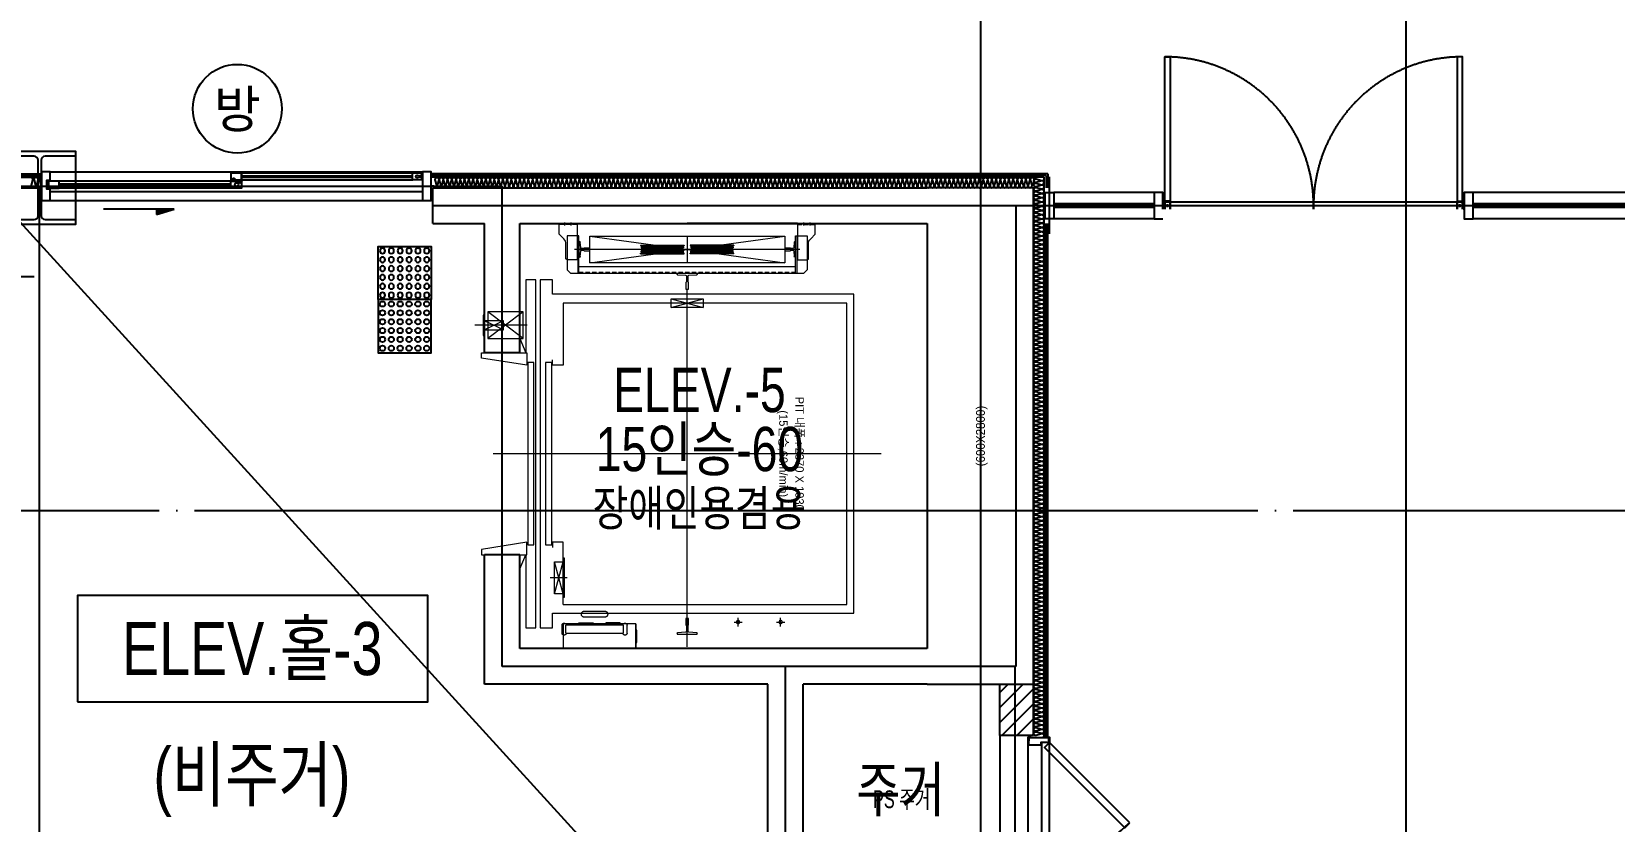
# Model space of a CAD drawing. Header units: millimetres. Extents: x 0 to 1390178, y 0 to 110113.
# Drawn here: x 464317 to 473250, y 34926 to 39383 of the extents above; entities that cross this region are included whole.
import ezdxf
from ezdxf.enums import TextEntityAlignment as Align
from ezdxf.xclip import XClip

# ---------------------------------------------------------------- set-up
doc = ezdxf.new("R2010")
doc.units = ezdxf.units.MM
doc.header["$LTSCALE"] = 100
doc.header["$XCLIPFRAME"] = 0
for name, pattern in [('X - 평면도$0$CEN', [62, 60, -1, 0, -1]), ('X - 평면도$0$CENTER', [65, 60, -2, 1, -2]), ('X - 평면도$0$CENTER2', [1.125, 0.75, -0.125, 0.125, -0.125]), ('X - 평면도$0$H1', [1, 0.5, -0.5]), ('X - 평면도$0$HID', [1.5, 1, -0.5]), ('X - 평면도$0$HIDDEN', [0.375, 0.25, -0.125]), ('X - 평면도$0$PHANTOM2', [50, 40, -2, 2, -2, 2, -2])]:
    doc.linetypes.add(name, pattern=pattern)
doc.layers.get('DEFPOINTS').update_dxf_attribs({"color": 145})
for name, color, linetype in [('AA-XXXX-TEXT', 3, 'Continuous'), ('ROM', 7, 'Continuous'), ('TEXT1', 7, 'Continuous'), ('X - 평면도$0$A-FIN', 8, 'Continuous'), ('X - 평면도$0$A-grid', 7, 'Continuous'), ('X - 평면도$0$A-INS', 9, 'Continuous'), ('X - 평면도$0$A-WALB', 3, 'Continuous'), ('X - 평면도$0$AA-DWXM-GLAS', 5, 'Continuous'), ('X - 평면도$0$AA-DWXM-WIND', 4, 'Continuous'), ('X - 평면도$0$AA-WAXM-CONC', 2, 'Continuous'), ('X - 평면도$0$AA-XXXX-CNTL', 1, 'X - 평면도$0$CEN'), ('X - 평면도$0$AA-XXXX-PATT', 8, 'Continuous'), ('X - 평면도$0$CEN', 1, 'X - 평면도$0$CEN'), ('X - 평면도$0$X-55$0$AA-DWXM-WIND', 4, 'Continuous'), ('X - 평면도$0$점형블럭', 8, 'Continuous')]:
    doc.layers.add(name, color=color, linetype=linetype)
for name, color, linetype, lineweight in [('X - 평면도$0$A-door', 4, 'Continuous', 25), ('X - 평면도$0$LAD-CEN', 1, 'X - 평면도$0$CENTER2', 9), ('X - 평면도$0$LAD-FINISH', 30, 'X - 평면도$0$PHANTOM2', 15), ('X - 평면도$0$LAD-OUTLINE', 7, 'Continuous', 20), ('X - 평면도$0$LAD-REFERENCE', 7, 'Continuous', 5), ('X - 평면도$0$LAD-THINLINE', 7, 'Continuous', 9)]:
    doc.layers.add(name, color=color, linetype=linetype, lineweight=lineweight)
doc.layers.add('X - 평면도$0$AA-XXXX-H', color=195, linetype='Continuous', plot=False)
doc.layers.add('X - 평면도$0$DEFPOINT', color=163, linetype='Continuous', plot=False)
doc.styles.add('HAUD01', font='Dotum.ttf')
doc.styles.add('X - 평면도$0$HAUD01', font='Dotum.ttf')
doc.styles.add('X - 평면도$0$STANDARD', font='Dotum.ttf')

# ---------------------------------------------------------------- blocks, each defined once
blk = doc.blocks.new('dr_갑')
at = {"layer": 'TEXT1'}
blk.add_circle((2.328306436538696e-10, 0), 400.0000000000002, dxfattribs=at)
at = {"layer": 'TEXT1', "style": 'HAUD01'}
blk.add_text('방', height=335.3135313531303, dxfattribs=at).set_placement((2.328306436538696e-10, 0), align=Align.MIDDLE)
blk = doc.blocks.new('X - 평면도$0$insul1')
blk.add_lwpolyline([(8.881784197001252e-16, 0.2499999999999991, 1.344030650891056), (0.3500000000000014, 0.2499999999999991), (0.2000000000000002, 0.7499999999999991, -1.344030650891056), (0.5500000000000007, 0.7499999999999991), (0.4000000000000012, 0.2499999999999991)], format="xyb")
blk = doc.blocks.new('X - 평면도$0$A$Cf2ba037c')
blk.add_hatch(color=256).paths.add_polyline_path([(-1449.999999986961, -49.99999861745164), (-1549.999999986961, -49.99999861745164), (-1549.999999986961, -79.99999861745164)])
at = {"ltscale": 2}
for p, q in [((-1449.999999986961, -49.99999861745164), (-1849.999999986961, -49.99999861745164)), ((-1449.999999986961, -49.99999861745164), (-1549.999999986961, -49.99999861745164)), ((-1549.999999986961, -49.99999861745164), (-1549.999999986961, -79.99999861745164)), ((-1549.999999986961, -79.99999861745164), (-1449.999999986961, -49.99999861745164))]:
    blk.add_line(p, q, dxfattribs=at)
at = {"layer": 'X - 평면도$0$AA-DWXM-GLAS', "color": 5}
for p, q in [((-1130.000000000931, 92), (-2100.000000001863, 92)), ((-1070.000000000931, 139), (-104.9999999981374, 139)), ((-1070.000000000931, 131), (-105, 131)), ((-1130.000000000931, 84), (-2100.000000001863, 84))]:
    blk.add_line(p, q, dxfattribs=at)
at = {"layer": 'X - 평면도$0$AA-DWXM-WIND', "color": 8}
for p, q in [((-2150.000000001863, 160.0000000037253), (-50.00000000186265, 160)), ((-1130.000000000931, 108), (-2101.000000001863, 108)), ((-1130.000000000931, 107), (-1130.000000000931, 108)), ((-1118.800000001676, 124.9999999998836), (-1118.800000001676, 114.9999999998836)), ((-1118.800000001676, 124.9999999998836), (-1110.000000000931, 125)), ((-1117.31951634679, 123.8510138652055), (-1111.128758019768, 123.8510138652055)), ((-1114.327650093473, 123.8510138652055), (-1114.327650093473, 110.4721658712951)), ((-1110.000000000931, 125), (-1110.000000000931, 115)), ((-1094.012812471949, 107.9999999998836), (-1094.012812471949, 109.9999999998836)), ((-1094.012812471949, 109.9999999998836), (-1070.000000000931, 110)), ((-1086.508698348887, 110), (-1086.508698348887, 110.5)), ((-1084.447675266303, 106.8000000007451), (-1086.508698348887, 110)), ((-1086.008698348887, 111), (-1078.886652183719, 111)), ((-1084.447675266303, 110), (-1084.447675266303, 98.43651241064072)), ((-1084.447675266303, 98.43651241064072), (-1083.970715225674, 97.72402927652001)), ((-1083.970715225674, 97.72402927652001), (-1083.970715225674, 96.89256104454398)), ((-1083.970715225674, 96.89256104454398), (-1082.447675266303, 95.55063079297543)), ((-1080.924635306932, 96.89256104454398), (-1082.447675266303, 95.55063079297543)), ((-1080.447675266303, 98.43651241064072), (-1080.924635306932, 97.72402927652001)), ((-1080.924635306932, 97.72402927652001), (-1080.924635306932, 96.89256104454398)), ((-1080.447675266303, 106.8000000007451), (-1078.386652183719, 110)), ((-1080.447675266303, 110), (-1080.447675266303, 98.43651241064072)), ((-1080.447675266303, 106.8000000007451), (-1071.700000000186, 106.8000000007451)), ((-1078.386652183719, 110), (-1078.386652183719, 110.5)), ((-1077.121621475555, 118.1926768235862), (-1077.121621475555, 120.1926768235862)), ((-1077.121621475555, 120.1926768235862), (-1068.000000000931, 120.1926768235862)), ((-1077.121621475555, 118.1926768235862), (-1070.000000000931, 118.1926768235862)), ((-1071.000000000931, 108), (-1068.000000000931, 108)), ((-1070.000000000931, 154.9999999962747), (-103.9999999981374, 155)), ((-1070.000000000931, 154), (-1070.000000000931, 155)), ((-1070.000000000931, 154), (-1070.000000000931, 116)), ((-1070.000000000931, 118.4000000022352), (-1070.000000000931, 115)), ((-1070.000000000931, 116), (-1070.000000000931, 110)), ((-1070.000000000931, 115), (-104, 115)), ((-1068.000000000931, 120.1926768235862), (-1068.000000000931, 108)), ((-104.9999999981374, 154), (-104.9999999981374, 155)), ((-63.79999999888241, 138.3000000006286), (-63.80000000074506, 131.7000000028638)), ((-54.99999999813735, 138.8000000007451), (-63.29999999888241, 138.8000000006286)), ((-55, 131.2000000029802), (-63.30000000074506, 131.2000000028638)), ((-2150, 50), (-50.00000000186265, 50)), ((-2150, 1.613050699234009e-06), (-50.00000000186265, 0)), ((-1130.000000000931, 68), (-2101.000000001863, 68)), ((-1130.000000000931, 69), (-1130.000000000931, 68))]:
    blk.add_line(p, q, dxfattribs=at)
at = {"layer": 'X - 평면도$0$AA-DWXM-WIND'}
for points in [[(-2150.000000003725, 63), (-2170.000000003725, 63), (-2170.000000003725, 113), (-2150.000000003725, 113), (-2150.000000003725, 160), (-2200.000000001863, 160), (-2200.000000001863, 1.613050699234009e-06), (-2150.000000003725, 1.613050699234009e-06)], [(-50, 160), (-50, 160), (-50, 160), (-50.00000000186265, 160), (-49.99999999813735, 0), (0, 0), (0, 160), (-50, 160)]]:
    blk.add_lwpolyline(points, close=True, dxfattribs=at)
for points in [[(-2100.000000001863, 107, 0.4142135623730951), (-2101.000000001863, 108), (-2159.000000001863, 108, 0.4142135623730951), (-2160.000000001863, 107), (-2160.000000001863, 69.00002466142178, 0.4142207854279469), (-2159.000000001863, 68), (-2101.000000001863, 68, 0.4142135623730951), (-2100.000000001863, 69), (-2100.000000001863, 71.40000000223517), (-2100.000000001863, 107)], [(-1129.000000000931, 155), (-1071.000000000931, 155), (-1129.000000000931, 155, 0.4142135623730951), (-1130.000000000931, 154), (-1130.000000000931, 116, 0.4142135623730951), (-1129.000000000931, 115), (-1071.000000000931, 115, 0.4142135623730951), (-1070.000000000931, 116), (-1070.000000000931, 154, 0.4142135623768245), (-1071.000000000931, 155)], [(-1079.6747916108, 108), (-1071.000000000931, 108, -0.4142135623730951), (-1070.000000000931, 107), (-1070.000000000931, 69, -0.4142135623730951), (-1071.000000000931, 68), (-1129.000000000931, 68, -0.4142135623688329), (-1130.000000000931, 69), (-1130.000000000931, 107, -0.4142135623736278), (-1129.000000000931, 108), (-1079.6747916108, 108)], [(-55, 131.2000000029802), (-55, 116, -0.4142135623727106), (-56, 115), (-104, 115, -0.4142135623732793), (-105, 116), (-104.9999999981374, 154, -0.4142135623730951), (-103.9999999981374, 155), (-55.99999999813735, 155, -0.4142135623750578), (-54.99999999813735, 154), (-54.99999999813735, 138.8000000007451)]]:
    blk.add_lwpolyline(points, format="xyb", dxfattribs=at)
at = {"layer": 'X - 평면도$0$AA-DWXM-WIND', "color": 8}
for centre, radius in [((-1098.035232675262, 88.92576782777905), 10.42020434886217), ((-80, 135), 8), ((-80, 135), 8)]:
    blk.add_circle(centre, radius, dxfattribs=at)
for centre, radius, start, end in [((-2090.612766530365, 102.6382716110675), 10.68372596797884, 208.5203108885829, 264.7128927030035), ((-1139.387233470567, 102.6382716111839), 10.68372596797884, 275.2871072969965, 331.4796891114171), ((-1127.706286502071, 119.7037015667884), 11.7734812799635, 311.9280471402108, 20.62554411344452), ((-1138.143969633617, 119.7763711361913), 23.14707581607694, 336.9357369586294, 10.13876171340624), ((-1090.51133055333, 119.7763711361913), 23.14707581607694, 169.8612382865938, 203.0642630413706), ((-1100.949013684876, 119.7037015667884), 11.7734812799635, 159.3744558865555, 228.0719528597891), ((-1086.008698348887, 110.5), 0.5000000000000001, 90, 180), ((-1078.886652183719, 110.5), 0.5000000000000001, 0, 90), ((-1071.700000000186, 106.3000000007451), 0.5000000000000001, 0, 90), ((-1060.612766529433, 149.6382716110675), 10.68372596797884, 208.5203108885829, 264.7128927030035), ((-1060.612766529433, 120.361728392425), 10.68372596797884, 95.28710729699645, 151.4796891114171), ((-114.3872334696352, 149.6382716111839), 10.68372596797884, 275.2871072969965, 331.4796891114171), ((-114.3872334696352, 120.3617283925414), 10.68372596797884, 28.52031088858287, 84.71289270300356), ((-63.29999999888241, 138.3000000006286), 0.5000000000000001, 90, 180), ((-63.30000000074506, 131.7000000028638), 0.5000000000000001, 180, 270), ((-76.72920101881027, 122.8047625608742), 26.98158256590414, 7.842812124157364, 36.35742196603847), ((-55.60154248028994, 125.5531756095588), 5.678774434793088, 9.46024245930615, 83.91935188353183), ((-2090.612766530365, 73.361728392425), 10.68372596797884, 95.28710729699645, 151.4796891114171), ((-1139.387233470567, 73.36172839254141), 10.68372596797884, 28.52031088858287, 84.71289270300356)]:
    blk.add_arc(centre, radius, start, end, dxfattribs=at)
blk = doc.blocks.new('X - 평면도$0$A$Cb11c32c7')
at = {"layer": 'X - 평면도$0$AA-XXXX-H'}
blk.add_lwpolyline([(-9, 153.6986337725539, 0.4142135623730951), (-31, 175.6986337725539), (-202.5, 175.6986337725539), (-202.5, 204.6986337725539), (202.5, 204.6986337725539), (202.5, 175.6986337725539), (31, 175.6986337725539, 0.4142135623730951), (9, 153.6986337725539), (9, -159.3013662274461, 0.4142135623730951), (31, -181.3013662274461), (202.5, -181.3013662274461), (202.5, -209.3013662274461), (-202.5, -209.3013662274461), (-202.5, -181.3013662274461), (-31, -181.3013662274461, 0.4142135623730951), (-9, -159.3013662274461)], format="xyb", close=True, dxfattribs=at)
at = {"layer": 'X - 평면도$0$DEFPOINT', "color": 195}
for p, q in [((-202.5, 175.6986337725539), (-202.5, -181.3013662274461)), ((202.5, 175.6986337725539), (202.5, -181.3013662274461))]:
    blk.add_line(p, q, dxfattribs=at)
blk = doc.blocks.new('X - 평면도$0$A$C3919c76b')
blk.add_blockref('X - 평면도$0$A$Cb11c32c7', (-62388.02547907911, 54395.92025034269))
blk = doc.blocks.new('*U951')
at = {"layer": 'X - 평면도$0$DEFPOINT'}
for p in [(-622, -1299.999999999971), (622, -1299.999999999971)]:
    blk.add_line(p, (0, -1299.999999999971), dxfattribs=at)
at = {"layer": 'X - 평면도$0$LAD-CEN', "color": 8, "ltscale": 200}
for p, q in [((0, 1088.889756261138), (0, -929.6735877657775)), ((1095.212457287242, 0), (-1095.212457287242, 0))]:
    blk.add_line(p, q, dxfattribs=at)
at = {"layer": 'X - 평면도$0$LAD-CEN', "color": 8, "ltscale": 20}
for p, q in [((264.2047929349355, 950), (310.0825075309258, 950)), ((287, 974.5592116208281), (287, 926.3695091441041)), ((504.2047929349355, 950), (550.0825075309258, 950)), ((527, 974.5592116208281), (527, 926.3695091441041)), ((-676.8299924081657, 700), (-773.1685335915536, 700))]:
    blk.add_line(p, q, dxfattribs=at)
at = {"layer": 'X - 평면도$0$LAD-CEN', "color": 8, "ltscale": 50}
blk.add_line((-904.1173348261509, -724.9991557683097), (-1198.29125675559, -724.9991713338532), dxfattribs=at)
at = {"layer": 'X - 평면도$0$LAD-CEN', "color": 8, "linetype": 'X - 평면도$0$CENTER'}
for p, q in [((636.0000000009313, -1153.029059743712), (-636.0000000011642, -1152.970940256346)), ((0, -1228.300000000017), (0, -1077.700000000041))]:
    blk.add_line(p, q, dxfattribs=at)
at = {"layer": 'X - 평면도$0$LAD-CEN', "color": 8, "ltscale": 10}
for p, q in [((-692, -1304.999999999971), (-692, -1288.999999999971)), ((-657, -1304.999999999971), (-657, -1288.999999999971)), ((657, -1304.999999999971), (657, -1288.999999999971)), ((692, -1304.999999999971), (692, -1288.999999999971))]:
    blk.add_line(p, q, dxfattribs=at)
at = {"layer": 'X - 평면도$0$LAD-FINISH', "color": 8, "ltscale": 10}
for p, q in [((-1145.000000000233, 650), (-1145.000000000233, 570)), ((-1145.000000000233, -650), (-1145.000000000233, -570))]:
    blk.add_line(p, q, dxfattribs=at)
at = {"layer": 'X - 평면도$0$LAD-OUTLINE', "color": 8}
for p, q in [((-700, 1100), (-290, 1100)), ((-700, 960), (-700, 1100)), ((-290, 960), (-290, 1100)), ((-290, 1100), (-290, 960)), ((-290, 960), (-700, 960)), ((-945, 650), (-910, 570)), ((-945, -650), (-910, -570))]:
    blk.add_line(p, q, dxfattribs=at)
at = {"layer": 'X - 평면도$0$LAD-OUTLINE', "color": 8, "linetype": 'X - 평면도$0$PHANTOM2', "ltscale": 5}
for p, q in [((-706.1837666567881, 1012.464299999876), (-706.1837666567881, 967.4642999999924)), ((-685.5, 1012.464299999876), (-360.5, 1012.464299999876)), ((-685.5, 1012.464299999876), (-685.5, 967.4642999999924)), ((-685.5, 1012.464299999876), (-683.5, 1012.464299999876)), ((-360.5, 1012.464299999876), (-362.5, 1012.464299999876)), ((-360.5, 1012.464299999876), (-360.5, 967.4642999999924)), ((-339.8162333432119, 1012.464299999876), (-339.8162333432119, 967.4642999999924)), ((-360.5, 967.4642999999924), (-685.5, 967.4642999999924)), ((-685.5, 967.4642999999924), (-683.5, 967.4642999999924)), ((-685.5, 967.4642999999924), (-683.5, 967.4642999999924)), ((-360.5, 967.4642999999924), (-362.5, 967.4642999999924)), ((-360.5, 967.4642999999924), (-362.5, 967.4642999999924))]:
    blk.add_line(p, q, dxfattribs=at)
at = {"layer": 'X - 평면도$0$LAD-OUTLINE', "color": 8, "linetype": 'Continuous'}
for p, q in [((-9.463391000172123, 1007.270625000005), (-54.17196599999443, 1009.837624999927)), ((-4.75, 970.25), (-4.75, 1002.27884699998)), ((4.75, 1002.27884699998), (4.75, 970.25)), ((54.17196499998681, 1009.837624999927), (9.463390999939293, 1007.270625000005)), ((-4.75, -1002.27884699998), (-4.75, -970.25)), ((4.75, -970.25), (4.75, -1002.27884699998)), ((-54.17196500021964, -1009.837625000044), (-9.463391000172123, -1007.270625000005)), ((9.463390999939293, -1007.270625000005), (54.17196599999443, -1009.837625000044))]:
    blk.add_line(p, q, dxfattribs=at)
at = {"layer": 'X - 평면도$0$LAD-OUTLINE', "color": 8}
for points in [[(-290, 1065), (-285, 1065), (-285, 995), (-290, 995)], [(-910, 570), (-910, 982), (-855, 982), (-855, -982), (-910, -982), (-910, -570)], [(-830, 982), (-760, 982), (-760, 900), (940, 900), (940, -900), (-760, -900), (-760, -982), (-830, -982), (-830, 982)], [(-611, 960), (-611, 955), (-531, 955), (-531, 960)], [(-611, 955), (-531, 955)], [(-379, 960), (-379, 955), (-459, 955), (-459, 960)], [(-700, 850), (-700, 500), (-760, 500), (-760, 530)], [(-700, 850), (900, 850), (900, -850), (-700, -850)], [(-945, 570), (-906, 570), (-906, 500), (-1162.000000000233, 540), (-1162.000000000233, 570), (-1125.000000000233, 570)], [(-865, 515), (-865, -515), (-900, -515), (-900, 515), (-865, 515)], [(-765, 515), (-765, -515), (-800, -515), (-800, 515), (-765, 515)], [(-945, -570), (-906, -570), (-906, -500), (-1162.000000000233, -540), (-1162.000000000233, -570), (-1125.000000000233, -570)], [(-700, -850), (-700, -500), (-760, -500), (-760, -530)]]:
    blk.add_lwpolyline(points, dxfattribs=at)
at = {"layer": 'X - 평면도$0$LAD-OUTLINE', "color": 8, "linetype": 'Continuous'}
for points in [[(-57, 1012.832691999967), (-57, 1018), (57, 1018), (57, 1012.832691999967)], [(8, 967), (8, 967), (8, 930), (7, 929), (-7, 929), (-8, 930), (-8, 967), (-8, 967)], [(-8, -967), (-8, -967), (-8, -930), (-7, -929), (7, -929), (8, -930), (8, -967), (8, -967)], [(57, -1012.832692000084), (57, -1018), (-57, -1018), (-57, -1012.832692000084)]]:
    blk.add_lwpolyline(points, dxfattribs=at)
at = {"layer": 'X - 평면도$0$LAD-OUTLINE', "color": 8, "linetype": 'X - 평면도$0$PHANTOM2', "ltscale": 5}
for centre, start, end in [((-694.8418833285104, 1012.464299999876), 0, 180), ((-351.1581166714896, 1012.464299999876), 0, 180), ((-694.8418833285104, 967.4642999999924), 180, 0), ((-351.1581166714896, 967.4642999999924), 180, 0)]:
    blk.add_arc(centre, 11.3418833283722, start, end, dxfattribs=at)
at = {"layer": 'X - 평면도$0$LAD-OUTLINE', "color": 8, "linetype": 'Continuous'}
for centre, radius, start, end in [((-54, 1012.832691999967), 3, 180, 266.7138980005012), ((-9.75, 1002.27884699998), 5, 0, 86.71389800050123), ((9.75, 1002.27884699998), 5, 93.28610199949877, 180), ((54, 1012.832691999967), 3, 273.2861019994988, 0), ((-8, 970.25), 3.25, 270, 0), ((8, 970.25), 3.25, 180, 270), ((-8, -970.25), 3.25, 0, 90), ((8, -970.25), 3.25, 90, 180), ((-54, -1012.832692000084), 3, 93.28610199949877, 180), ((-9.75, -1002.27884699998), 5, 273.2861019994988, 0), ((9.75, -1002.27884699998), 5, 180, 266.7138980005012), ((54, -1012.832692000084), 3, 0, 86.71389800050123)]:
    blk.add_arc(centre, radius, start, end, dxfattribs=at)
at = {"layer": 'X - 평면도$0$LAD-REFERENCE', "color": 8}
for p, q in [((657, -1018), (-657, -1018)), ((-618, -1228.999999999971), (-618, -1018)), ((612.0000009511132, -1055.002388980123), (-611.9999990488868, -1055.002388980123)), ((618, -1228.999999999971), (618, -1018))]:
    blk.add_line(p, q, dxfattribs=at)
for points in [[(-612, -1018), (-612, -1228.999999999971), (-677, -1228.999999999971), (-677, -1038), (-657, -1018)], [(612, -1018), (612, -1228.999999999971), (677, -1228.999999999971), (677, -1038), (657, -1018)]]:
    blk.add_lwpolyline(points, dxfattribs=at)
for points in [[(-677, -1094.999999999971), (-677, -1094.999999999971), (-685, -1099.999999999971), (-685, -1192.168361673917, -0.188811083841504), (-690.3180112084374, -1205.749201306229), (-697, -1212.972972972988), (-722, -1239.999999999971), (-722, -1299.999999999971), (-622, -1299.999999999971), (-622, -1225.382525195222), (-622, -1094.999999999971)], [(677, -1094.999999999971), (677, -1094.999999999971), (685, -1099.999999999971), (685, -1192.168361673917, 0.188811083841504), (690.3180112082046, -1205.749201306229), (697, -1212.972972972988), (722, -1239.999999999971), (722, -1299.999999999971), (622, -1299.999999999971), (622, -1225.382525195222), (622, -1094.999999999971)]]:
    blk.add_lwpolyline(points, format="xyb", close=True, dxfattribs=at)
at = {"layer": 'X - 평면도$0$LAD-THINLINE', "color": 8}
for p, q in [((-749.9985259999521, 790), (-699.9999999997672, 610)), ((-699.9999999997672, 790), (-749.9985259999521, 610)), ((-1037.796681782929, -699.9995125443675), (-1145.000001703855, -749.9995182034327)), ((-1037.796743118204, -749.9995125443675), (-1145.000004349509, -699.9995182035491)), ((-90, -874.999262999976), (90, -825.000737000024)), ((-90, -825.000737000024), (90, -874.999262999976)), ((-550, -1077.999999999971), (550, -1227.999999999971)), ((-550, -1227.999999999971), (550, -1077.999999999971)), ((-263.1565339302178, -1127.999999999971), (-18.15653393021785, -1127.999999999971)), ((-263.1565339302178, -1127.999999999971), (-263.1565339302178, -1131.499999999971)), ((-263.1565339302178, -1127.999999999971), (-263.1565339302178, -1131.499999999971)), ((-263.1565339302178, -1127.999999999971), (-263.1565339302178, -1131.499999999971)), ((-263.1565339302178, -1127.999999999971), (-263.1565339302178, -1131.499999999971)), ((-263.1565339302178, -1131.499999999971), (-18.15653393021785, -1131.499999999971)), ((-263.1565339302178, -1131.499999999971), (-260.1233894159086, -1132.047753918305)), ((-263.1565339302178, -1131.499999999971), (-260.1233894159086, -1132.047753918305)), ((-260.6565339302178, -1137.999999999971), (-260.6565339302178, -1140.999999999971)), ((-260.6565339302178, -1137.999999999971), (-260.6565339302178, -1140.999999999971)), ((-260.6565339302178, -1137.999999999971), (-20.65653393021785, -1137.999999999971)), ((-260.6565339302178, -1137.999999999971), (-260.6565339302178, -1143.999999999971)), ((-260.6565339302178, -1137.999999999971), (-260.6565339302178, -1143.999999999971)), ((-260.6565339302178, -1143.999999999971), (-20.65653393021785, -1143.999999999971)), ((-260.6565339302178, -1149.999999999971), (-20.65653393021785, -1149.999999999971)), ((-260.6565339302178, -1155.999999999971), (-260.6565339302178, -1149.999999999971)), ((-260.6565339302178, -1155.999999999971), (-260.6565339302178, -1149.999999999971)), ((-260.6565339302178, -1155.999999999971), (-260.6565339302178, -1152.999999999971)), ((-260.6565339302178, -1155.999999999971), (-260.6565339302178, -1152.999999999971)), ((-260.6565339302178, -1155.999999999971), (-20.65653393021785, -1155.999999999971)), ((-18.15653393021785, -1131.499999999971), (-21.18967844452709, -1132.047753918305)), ((-20.65653393021785, -1137.999999999971), (-20.65653393021785, -1143.999999999971)), ((-20.65653393021785, -1137.999999999971), (-20.65653393021785, -1143.999999999971)), ((-20.65653393021785, -1155.999999999971), (-20.65653393021785, -1149.999999999971)), ((-18.15653393021785, -1127.999999999971), (-18.15653393021785, -1131.499999999971)), ((-18.15653393021785, -1127.999999999971), (-18.15653393021785, -1131.499999999971)), ((262.5, -1127.999999999971), (17.5, -1127.999999999971)), ((17.5, -1127.999999999971), (17.5, -1131.499999999971)), ((17.5, -1127.999999999971), (17.5, -1131.499999999971)), ((262.5, -1131.499999999971), (17.5, -1131.499999999971)), ((17.5, -1131.499999999971), (20.53314451430924, -1132.047753918305)), ((20, -1137.999999999971), (20, -1143.999999999971)), ((20, -1137.999999999971), (20, -1143.999999999971)), ((260, -1137.999999999971), (20, -1137.999999999971)), ((260, -1143.999999999971), (20, -1143.999999999971)), ((260, -1149.999999999971), (20, -1149.999999999971)), ((20, -1155.999999999971), (20, -1149.999999999971)), ((260, -1155.999999999971), (20, -1155.999999999971)), ((262.5, -1131.499999999971), (259.4668554854579, -1132.047753918305)), ((262.5, -1131.499999999971), (259.4668554854579, -1132.047753918305)), ((260, -1137.999999999971), (260, -1140.999999999971)), ((260, -1137.999999999971), (260, -1140.999999999971)), ((260, -1137.999999999971), (260, -1143.999999999971)), ((260, -1137.999999999971), (260, -1143.999999999971)), ((260, -1155.999999999971), (260, -1149.999999999971)), ((260, -1155.999999999971), (260, -1149.999999999971)), ((260, -1155.999999999971), (260, -1152.999999999971)), ((260, -1155.999999999971), (260, -1152.999999999971)), ((262.5, -1127.999999999971), (262.5, -1131.499999999971)), ((262.5, -1127.999999999971), (262.5, -1131.499999999971)), ((262.5, -1127.999999999971), (262.5, -1131.499999999971)), ((262.5, -1127.999999999971), (262.5, -1131.499999999971)), ((-263.1565339302178, -1174.499999999971), (-260.1233894156758, -1173.952246081637)), ((-263.1565339302178, -1174.499999999971), (-260.1233894156758, -1173.952246081637)), ((-263.1565339302178, -1177.999999999971), (-263.1565339302178, -1174.499999999971)), ((-263.1565339302178, -1177.999999999971), (-263.1565339302178, -1174.499999999971)), ((-263.1565339302178, -1174.499999999971), (-18.15653393021785, -1174.499999999971)), ((-263.1565339302178, -1177.999999999971), (-263.1565339302178, -1174.499999999971)), ((-263.1565339302178, -1177.999999999971), (-263.1565339302178, -1174.499999999971)), ((-263.1565339302178, -1177.999999999971), (-18.15653393021785, -1177.999999999971)), ((-260.6565339302178, -1167.999999999971), (-260.6565339302178, -1161.999999999971)), ((-260.6565339302178, -1161.999999999971), (-20.65653393021785, -1161.999999999971)), ((-260.6565339302178, -1161.999999999971), (-20.65653393021785, -1161.999999999971)), ((-260.6565339302178, -1167.999999999971), (-260.6565339302178, -1164.999999999971)), ((-260.6565339302178, -1167.999999999971), (-20.65653393021785, -1167.999999999971)), ((-18.15653393021785, -1174.499999999971), (-21.18967844452709, -1173.952246081637)), ((-20.65653393021785, -1167.999999999971), (-20.65653393021785, -1161.999999999971)), ((-18.15653393021785, -1177.999999999971), (-18.15653393021785, -1174.499999999971)), ((-18.15653393021785, -1177.999999999971), (-18.15653393021785, -1174.499999999971)), ((17.5, -1174.499999999971), (20.53314451430924, -1173.952246081637)), ((262.5, -1174.499999999971), (17.5, -1174.499999999971)), ((17.5, -1177.999999999971), (17.5, -1174.499999999971)), ((17.5, -1177.999999999971), (17.5, -1174.499999999971)), ((262.5, -1177.999999999971), (17.5, -1177.999999999971)), ((20, -1167.999999999971), (20, -1161.999999999971)), ((260, -1161.999999999971), (20, -1161.999999999971)), ((260, -1161.999999999971), (20, -1161.999999999971)), ((260, -1167.999999999971), (20, -1167.999999999971)), ((262.5, -1174.499999999971), (259.4668554854579, -1173.952246081637)), ((262.5, -1174.499999999971), (259.4668554854579, -1173.952246081637)), ((260, -1167.999999999971), (260, -1161.999999999971)), ((260, -1167.999999999971), (260, -1164.999999999971)), ((262.5, -1177.999999999971), (262.5, -1174.499999999971)), ((262.5, -1177.999999999971), (262.5, -1174.499999999971)), ((262.5, -1177.999999999971), (262.5, -1174.499999999971)), ((262.5, -1177.999999999971), (262.5, -1174.499999999971))]:
    blk.add_line(p, q, dxfattribs=at)
at = {"layer": 'X - 평면도$0$LAD-THINLINE', "color": 8, "ltscale": 5}
for p, q in [((-925.0043818054255, -799.9983137462987), (-1124.998899771133, -650.0000105829677)), ((-925.0041694520041, -650.0000000005821), (-1124.998891805066, -800.0031473286217))]:
    blk.add_line(p, q, dxfattribs=at)
at = {"layer": 'X - 평면도$0$LAD-THINLINE', "color": 8, "linetype": 'X - 평면도$0$HIDDEN'}
for p, q in [((-612, -1024), (612, -1024)), ((-622, -1293.999999999971), (-722, -1293.999999999971)), ((622, -1293.999999999971), (722, -1293.999999999971))]:
    blk.add_line(p, q, dxfattribs=at)
at = {"layer": 'X - 평면도$0$LAD-THINLINE', "color": 8, "linetype": 'Continuous'}
for p, q in [((-603.7208320000209, -1112.19896899999), (-601.2791670002043, -1144.551030999952)), ((-597.290511000203, -1148.249999999971), (-585.2000000001863, -1148.249999999971)), ((-585.2000000001863, -1157.749999999971), (-597.290511000203, -1157.749999999971)), ((585.1999999999534, -1148.249999999971), (597.2905109999701, -1148.249999999971)), ((597.2905109999701, -1157.749999999971), (585.1999999999534, -1157.749999999971)), ((601.2791669999715, -1144.551030999952), (603.7208320000209, -1112.19896899999)), ((-601.2791670002043, -1161.44896899999), (-603.7208320000209, -1193.801030999952)), ((603.7208320000209, -1193.801030999952), (601.2791669999715, -1161.44896899999))]:
    blk.add_line(p, q, dxfattribs=at)
at = {"layer": 'X - 평면도$0$LAD-THINLINE', "color": 8, "linetype": 'X - 평면도$0$PHANTOM2'}
blk.add_lwpolyline([(-465.8571428570431, 922.4642857142026), (-580.1428571429569, 922.4642857142026, 1.000000000000007), (-580.1428571429569, 888.1785714285215), (-465.8571428570431, 888.1785714285215, 0.9999999999999925)], format="xyb", close=True, dxfattribs=at)
at = {"layer": 'X - 평면도$0$LAD-THINLINE', "color": 8}
for points in [[(-692.8490769059863, 810), (-692.8490769059863, 590), (-699.9999999997672, 590), (-699.9999999997672, 810)], [(-749.9985259999521, 790), (-749.9985259999521, 610), (-699.9999999997672, 610), (-699.9999999997672, 790)], [(-1151.995885727461, -782.1965999192325), (-1151.995891780593, -667.7987109193346), (-1145.000006053364, -667.7990705211414), (-1145.000000000233, -782.1965995643986)], [(-1145.000001703855, -749.9995182034327), (-1145.000004349509, -699.9995182034327), (-1037.796681782929, -699.9995125443675), (-1037.796743118204, -749.9995125443675)], [(-90, -874.999262999976), (90, -874.999262999976), (90, -825.000737000024), (-90, -825.000737000024)], [(-550, -1077.999999999971), (-550, -1227.999999999971), (550, -1227.999999999971), (550, -1077.999999999971)]]:
    blk.add_lwpolyline(points, close=True, dxfattribs=at)
at = {"layer": 'X - 평면도$0$LAD-THINLINE', "color": 8, "ltscale": 5}
blk.add_lwpolyline([(-1124.99889183417, -800.0000105829677), (-1124.998899771133, -650.0000105829677), (-924.9988997711334, -650.0000000003492), (-924.9988918341696, -800.0000000003492)], close=True, dxfattribs=at)
at = {"layer": 'X - 평면도$0$LAD-THINLINE', "color": 8, "linetype": 'Continuous'}
for points in [[(-607.7094890000299, -1197.499999999971), (-612, -1197.499999999971), (-612, -1108.499999999971), (-607.7094890000299, -1108.499999999971)], [(-582, -1145.050000000017), (-582, -1144.999999999971), (-551, -1144.999999999971), (-550, -1145.999999999971), (-550, -1159.999999999971), (-551, -1160.999999999971), (-582, -1160.999999999971), (-582, -1160.950000000041)], [(582, -1160.950000000041), (582, -1160.999999999971), (551, -1160.999999999971), (550, -1159.999999999971), (550, -1145.999999999971), (551, -1144.999999999971), (582, -1144.999999999971), (582, -1145.050000000017)], [(607.709488999797, -1108.499999999971), (612, -1108.499999999971), (612, -1197.499999999971), (607.709488999797, -1197.499999999971)]]:
    blk.add_lwpolyline(points, dxfattribs=at)
at = {"layer": 'X - 평면도$0$LAD-THINLINE', "color": 8, "ltscale": 5}
for centre in [(287, 950), (527, 950)]:
    blk.add_circle(centre, 10, dxfattribs=at)
at = {"layer": 'X - 평면도$0$LAD-THINLINE', "color": 8, "linetype": 'Continuous'}
for centre, radius, start, end in [((-607.7094890000299, -1112.499999999971), 4, 4.316027997841544, 90), ((-597.290511000203, -1144.249999999971), 4, 184.3160279978416, 270), ((-597.290511000203, -1161.749999999971), 4, 90, 175.6839720021584), ((-585.2000000001863, -1145.050000000017), 3.2, 270, 0), ((-585.2000000001863, -1160.950000000041), 3.2, 0, 90), ((585.1999999999534, -1145.050000000017), 3.2, 180, 270), ((585.1999999999534, -1160.950000000041), 3.2, 90, 180), ((597.2905109999701, -1144.249999999971), 4, 270, 355.6839720021585), ((597.2905109999701, -1161.749999999971), 4, 4.316027997841544, 90), ((607.709488999797, -1112.499999999971), 4, 90, 175.6839720021584), ((-607.7094890000299, -1193.499999999971), 4, 270, 355.6839720021585), ((607.709488999797, -1193.499999999971), 4, 184.3160279978416, 270)]:
    blk.add_arc(centre, radius, start, end, dxfattribs=at)
at = {"layer": 'X - 평면도$0$LAD-THINLINE', "color": 8}
for centre, start, end in [((-260.6565339302178, -1134.999999999971), 270, 79.76331620480057), ((-260.6565339302178, -1134.999999999971), 270, 79.76331620480057), ((-260.6565339302178, -1146.999999999971), 270, 90), ((-260.6565339302178, -1146.999999999971), 270, 90), ((-260.6565339302178, -1158.999999999971), 270, 90), ((-260.6565339302178, -1158.999999999971), 270, 90), ((-20.65653393021785, -1134.999999999971), 100.2366837951994, 270), ((-20.65653393021785, -1146.999999999971), 90, 270), ((-20.65653393021785, -1158.999999999971), 90, 270), ((20, -1134.999999999971), 270, 79.76331620480057), ((20, -1146.999999999971), 270, 90), ((20, -1158.999999999971), 270, 90), ((260, -1134.999999999971), 100.2366837951994, 270), ((260, -1134.999999999971), 100.2366837951994, 270), ((260, -1146.999999999971), 90, 270), ((260, -1146.999999999971), 90, 270), ((260, -1158.999999999971), 90, 270), ((260, -1158.999999999971), 90, 270), ((-260.6565339302178, -1170.999999999971), 280.2366837951994, 90), ((-260.6565339302178, -1170.999999999971), 280.2366837951994, 90), ((-20.65653393021785, -1170.999999999971), 90, 259.7633162048006), ((20, -1170.999999999971), 280.2366837951994, 90), ((260, -1170.999999999971), 90, 259.7633162048006), ((260, -1170.999999999971), 90, 259.7633162048006)]:
    blk.add_arc(centre, 3, start, end, dxfattribs=at)
at = {"layer": 'X - 평면도$0$DEFPOINT', "style": 'X - 평면도$0$HAUD01', "text_generation_flag": 4}
for s, p in [('PIT 내폭 : 2370 X 1930', (634.0190270871361, 0.06512890286103357)), ('(15인승,60m/min)', (543.1675778229318, 0.06512890089658185))]:
    blk.add_text(s, height=48, rotation=90, dxfattribs=at).set_placement(p, align=Align.MIDDLE_CENTER)
blk = doc.blocks.new('X - 평면도$0$A$C4D1409A3')
at = {"layer": 'X - 평면도$0$점형블럭', "color": 9}
blk.add_lwpolyline([(0, 0), (299.9999999978463, 0), (299.9999999978463, 299.9999999984866), (0, 299.9999999984866)], close=True, dxfattribs=at)
at = {"layer": 'X - 평면도$0$점형블럭', "color": 252}
for centre in [(24.99999999901047, 274.9999999989523), (74.99999999982538, 274.9999999989523), (124.9999999992433, 274.9999999989523), (174.9999999986612, 274.9999999989523), (224.9999999980791, 274.9999999989523), (274.9999999974971, 274.9999999989523), (24.99999999901047, 224.9999999977881), (24.99999999901047, 175.0000000005821), (74.99999999982538, 224.9999999977881), (74.99999999982538, 175.0000000005821), (124.9999999992433, 224.9999999977881), (124.9999999992433, 175.0000000005821), (174.9999999986612, 224.9999999977881), (174.9999999986612, 175.0000000005821), (224.9999999980791, 224.9999999977881), (224.9999999980791, 175.0000000005821), (274.9999999974971, 224.9999999977881), (274.9999999974971, 175.0000000005821), (24.99999999901047, 124.9999999996508), (24.99999999901047, 75.00000000058208), (74.99999999982538, 124.9999999996508), (74.99999999982538, 75.00000000058208), (124.9999999992433, 124.9999999996508), (124.9999999992433, 75.00000000058208), (174.9999999986612, 124.9999999996508), (174.9999999986612, 75.00000000058208), (224.9999999980791, 124.9999999996508), (224.9999999980791, 75.00000000058208), (274.9999999974971, 124.9999999996508), (274.9999999974971, 75.00000000058208), (24.99999999901047, 25.0000000015134), (74.99999999982538, 25.0000000015134), (124.9999999992433, 25.0000000015134), (174.9999999986612, 25.0000000015134), (224.9999999980791, 25.0000000015134), (274.9999999974971, 25.0000000015134)]:
    blk.add_circle(centre, 14.99999999991648, dxfattribs=at)
blk = doc.blocks.new('*U1013')
at = {"layer": 'X - 평면도$0$A-door', "color": 8}
for p, q in [((670, 0), (30, 0)), ((45, -45), (655, -45)), ((655, -119.9999999999964), (45, -119.9999999999964))]:
    blk.add_line(p, q, dxfattribs=at)
at = {"layer": 'X - 평면도$0$A-door'}
for points in [[(482.548339959383, 452.5483399593687), (30, 0), (58.28427124745212, -28.28427124745212), (510.8326112068934, 424.2640687119166)], [(1.599999999976717, -15), (1.599999999976717, -15), (1.599999999976717, -15), (0, -15), (0, 0), (30, 0), (30, -45), (45, -45), (45, -119.9999999999964), (0, -119.9999999999964), (0, -104.9999999999964), (1.599999999976717, -104.9999999999964), (1.599999999976717, -104.9999999999964), (1.599999999976717, -104.9999999999964), (1.599999999976717, -118.3999999999905), (43.40000000002328, -118.3999999999905), (43.40000000002328, -46.60000000000582), (28.40000000002328, -46.60000000000582), (28.40000000002328, -1.600000000005821), (1.599999999976717, -1.600000000005821)], [(698.4000000000233, -15), (698.4000000000233, -15), (698.4000000000233, -15), (700, -15), (700, 0), (670, 0), (670, -45), (655, -45), (655, -119.9999999999964), (700, -119.9999999999964), (700, -104.9999999999964), (698.4000000000233, -104.9999999999964), (698.4000000000233, -104.9999999999964), (698.4000000000233, -104.9999999999964), (698.4000000000233, -118.3999999999905), (656.5999999999767, -118.3999999999905), (656.5999999999767, -46.60000000000582), (671.5999999999767, -46.60000000000582), (671.5999999999767, -1.600000000005821), (698.4000000000233, -1.600000000005821)]]:
    blk.add_lwpolyline(points, close=True, dxfattribs=at)
at = {"layer": 'X - 평면도$0$A-door', "color": 8}
for points in [[(20, -118.3999999999905), (1.599999999976717, -118.3999999999905), (1.599999999976717, -1.600000000005821), (20, -1.600000000005821), (20, -3.200000000004366), (3.199999999953434, -3.200000000004366), (3.199999999953434, -116.799999999992), (20, -116.799999999992)], [(680, -118.3999999999905), (698.4000000000233, -118.3999999999905), (698.4000000000233, -1.600000000005821), (680, -1.600000000005821), (680, -3.200000000004366), (696.8000000000466, -3.200000000004366), (696.8000000000466, -116.799999999992), (680, -116.799999999992)]]:
    blk.add_lwpolyline(points, close=True, dxfattribs=at)
blk.add_arc((30, 0), 640, 0, 45.00000000000002, dxfattribs=at)
blk = doc.blocks.new('X - 평면도$0$1F PL')
at = {"layer": 'X - 평면도$0$AA-XXXX-PATT'}
h = blk.add_hatch(dxfattribs=at)
h.set_pattern_fill('_USER', color=256, scale=60, angle=45, style=0, pattern_type=0)
h.set_pattern_definition([(45, (43360.77489786688, 55897.78421254236), (-42.42640687119285, 42.42640687119285), [])])
h.paths.add_polyline_path([(-13607.24333033431, 18390.911601739), (-13417.24333033478, 18390.911601739), (-13417.24333033478, 18100.9027440229), (-13607.24333033431, 18100.9027440229)])
at = {"layer": 'DEFPOINTS'}
blk.add_line((-3.185123205184937e-07, -0.008857714390615001), (-19177.24333001487, 21040.89388630811), dxfattribs=at)
at = {"layer": 'X - 평면도$0$A-WALB'}
for p, q in [((-13607.24333033478, 18100.9027440229), (-13607.24333033478, 18390.89388630647)), ((-13417.24333033478, 18100.9027440229), (-13417.24333033478, 18390.89388630647)), ((-13417.24333033478, 18100.9027440229), (-13607.24333033478, 18100.9027440229))]:
    blk.add_line(p, q, dxfattribs=at)
at = {"layer": 'X - 평면도$0$AA-WAXM-CONC'}
for p, q in [((-34027.24333001487, 21190.89388630637), (-19027.24333001487, 21190.89388630811)), ((-19027.24333001487, 13250.89388630612), (-19027.24333001487, 21190.89388630811)), ((-16807.2433027199, 21190.89388630637), (-14017.24333001487, 21190.89388630637)), ((-16807.2433027199, 20990.893886308), (-16807.2433027199, 21190.893886308)), ((-16807.2433027199, 20990.893886308), (-16517.24333001487, 20990.893886308)), ((-16517.24333001487, 20260.89388630647), (-16517.24333001487, 20990.893886308)), ((-16317.24333001487, 20260.89388630635), (-16317.24333001487, 20990.89388630637)), ((-16317.24333001487, 20990.89388630637), (-14017.24333001487, 20990.89388630637)), ((-16317.24333001487, 20260.89388630647), (-16517.24333001475, 20260.89388630647)), ((-16517.24333001487, 18390.89388630635), (-16517.24333001487, 19120.89388630565)), ((-16317.24333000486, 19120.89388630554), (-16517.24333001487, 19120.89388630554)), ((-16317.24333001487, 18590.89388630635), (-16317.24333001487, 19120.89388630565)), ((-14017.24333001487, 18590.89388630635), (-16317.24333001487, 18590.89388630635)), ((-14917.24333033466, 18390.89388630635), (-16517.24333001487, 18390.89388630635)), ((-14917.2433303349, 13650.89388630667), (-14917.24333033478, 18390.89388630501)), ((-14717.24333033478, 17090.89388630679), (-14717.24333033478, 18390.89391359966)), ((-14017.24333001487, 18390.89388630635), (-14717.24333033466, 18390.89388630635))]:
    blk.add_line(p, q, dxfattribs=at)
at = {"layer": 'X - 평면도$0$AA-XXXX-CNTL'}
for p, q in [((-16807.2433027199, 21090.89388630638), (-13717.24333001487, 21090.89388630637)), ((-16417.24333001499, 18490.89388630635), (-16417.24333001499, 21090.89388630637)), ((-13517.24333001475, 21090.89388630637), (-13517.24333001475, 18490.89388630635)), ((-13517.24333001475, 18490.89388630635), (-16417.24333001499, 18490.89388630635)), ((-14817.24333033478, 13150.89388630469), (-14817.24333033478, 18490.89388630504)), ((-13522.24333017471, 13150.88498648879), (-13522.24333017471, 18490.89388630659))]:
    blk.add_line(p, q, dxfattribs=at)
at = {"layer": 'X - 평면도$0$X-55$0$AA-DWXM-WIND'}
blk.add_line((-13607.24333033478, 18100.9027440229), (-13607.24333033431, 17380.9027440229), dxfattribs=at)
at = {"xscale": -1, "rotation": 180}
blk.add_blockref('*U951', (-15372.24333001487, 19690.89388630565), dxfattribs=at)
at = {"layer": 'X - 평면도$0$A-door', "rotation": 270}
blk.add_blockref('*U1013', (-13327.24333033466, 18090.9027440229), dxfattribs=at)
at = {"layer": 'X - 평면도$0$점형블럭', "xscale": -1, "rotation": 270}
blk.add_blockref('X - 평면도$0$A$C4D1409A3', (-17117.24333001336, 20560.89388630437), dxfattribs=at)
at = {"layer": 'X - 평면도$0$점형블럭', "rotation": 270}
blk.add_blockref('X - 평면도$0$A$C4D1409A3', (-17117.24333001336, 20560.89388630437), dxfattribs=at)
at = {"layer": 'X - 평면도$0$DEFPOINT', "style": 'X - 평면도$0$HAUD01', "width": 0.7}
blk.add_text('PS 주거', height=100, dxfattribs=at).set_placement((-14161.67836022959, 17740.89388630493), align=Align.MIDDLE_CENTER)
blk = doc.blocks.new('X - 평면도$0$1F_COL')
at = {"layer": 'X - 평면도$0$AA-WAXM-CONC'}
for points in [[(-57378.01822820166, -37506.89032623591), (-56778.01822820166, -37506.89032623591), (-56778.01822820166, -34706.89032623591), (-57378.01822820166, -34706.89032623591)], [(-57378.01822820166, -34906.89032623591), (-57378.01822820166, -37306.89032623591)]]:
    blk.add_lwpolyline(points, dxfattribs=at)
at = {"layer": 'X - 평면도$0$DEFPOINT', "linetype": 'X - 평면도$0$HID'}
blk.add_lwpolyline([(-63718.01822787966, -34706.88146851992), (-63718.01822787966, -35206.8814685226), (-62388.01822788315, -35206.8814685226), (-62388.01822788315, -34706.88146851974), (-63718.01822787966, -34706.88146851992)], dxfattribs=at)
at = {"layer": 'X - 평면도$0$DEFPOINT', "style": 'X - 평면도$0$STANDARD'}
blk.add_text('(600X2800)', height=50, rotation=90, dxfattribs=at).set_placement((-57078.01822820166, -36106.89032623591), align=Align.MIDDLE_CENTER)
blk = doc.blocks.new('*U1016')
at = {"layer": 'X - 평면도$0$A-door', "color": 9}
for p, q in [((-850.000000015212, 19.99999999994392), (850.0000000151724, 20.00000000005586)), ((-850.000000015212, -20.00000000005608), (850.0000000151724, -19.99999999994414))]:
    blk.add_line(p, q, dxfattribs=at)
at = {"layer": 'X - 평면도$0$A-door', "linetype": 'X - 평면도$0$H1'}
for points in [[(-840.0000000155214, -25.00000000031801), (-840.0000000146462, 840.0000000154382), (-810.0000000146462, 840.0000000154382), (-810.0000000155214, -25.00000000031801)], [(840.0000000155217, -25.00000000020608), (840.0000000145345, 840.0000000155501), (810.0000000145345, 840.0000000155501), (810.0000000155217, -25.00000000020608)]]:
    blk.add_lwpolyline(points, close=True, dxfattribs=at)
at = {"layer": 'X - 평면도$0$A-door'}
for points in [[(-900, -75.0000000000852), (-850, -75.0000000000852), (-850, 74.9999999999148), (-900, 74.9999999999148)], [(-840.0000000155214, 25.00000000014765), (-840.0000000145344, -840.0000000155503), (-810.0000000145344, -840.0000000155503), (-810.0000000155214, 25.00000000014765)], [(840.0000000155217, 25.00000000025959), (840.0000000146465, -840.0000000154384), (810.0000000146465, -840.0000000154384), (810.0000000155217, 25.00000000025959)], [(850, 75.00000000002676), (850, -74.99999999997324), (900, -74.99999999997324), (900, 75.00000000002676)]]:
    blk.add_lwpolyline(points, close=True, dxfattribs=at)
for centre in [(-825.0000000149792, -5.607750424141678e-11), (825.0000000149396, 5.585952431043216e-11)]:
    blk.add_circle(centre, 5, dxfattribs=at)
at = {"layer": 'X - 평면도$0$A-door', "color": 1, "linetype": 'X - 평면도$0$H1'}
for centre, radius, start, end in [((-840.000000014626, -5.607750424141678e-11), 840.0000000146234, 0, 89.9999999999422), ((840.0000000146212, -5.608255154340571e-11), 840.0000000146237, 90.00000000005781, 180)]:
    blk.add_arc(centre, radius, start, end, dxfattribs=at)
at = {"layer": 'X - 평면도$0$A-door', "color": 1}
for centre, radius, start, end in [((-840.000000014626, -5.607750424141678e-11), 840.0000000146234, 270.0000000000578, 0), ((840.0000000146212, -5.608255154340571e-11), 840.0000000146237, 180, 269.9999999999422)]:
    blk.add_arc(centre, radius, start, end, dxfattribs=at)
blk = doc.blocks.new('X - 평면도', base_point=(-475.3640304019209, -286.727544500216))
at = {"layer": 'X - 평면도$0$A-FIN'}
for p, q in [((689311.9817717981, 54473.109673764), (693621.9817990914, 54473.109673764)), ((689321.981771798, 54463.109673764), (693621.9817990914, 54463.109673764)), ((699301.9817717987, 54473.109673764), (695821.9817990933, 54473.109673764)), ((699291.9817717987, 54463.109673764), (695821.9817990933, 54463.109673764)), ((699291.9817717987, 54463.109673764), (699291.9817717987, 54393.10967376342)), ((699301.9817717987, 54473.109673764), (699301.9817717987, 54393.10967376342)), ((699291.9817717985, 51291.51853148043), (699291.9817717986, 54193.10967376435)), ((699301.9817717985, 51291.51853148043), (699301.9817717986, 54193.10967376435))]:
    blk.add_line(p, q, dxfattribs=at)
at = {"layer": 'X - 평면도$0$A-INS'}
for p, q in [((689321.9817717981, 54453.10967376401), (693621.9817990914, 54453.109673764)), ((699281.9817926898, 54453.109673764), (695821.9817990933, 54453.109673764)), ((699281.9817717985, 51291.51853148043), (699281.9817717985, 54453.109673764))]:
    blk.add_line(p, q, dxfattribs=at)
blk.add_lwpolyline([(693621.9817990914, 54453.109673764, 0.524855655781079), (693610.7617990915, 54436.849673764), (693618.2017990914, 54409.36967376401, -1.449197860970207), (693595.7617990915, 54409.36967376401), (693603.2017990914, 54436.849673764, 0.5248556557770195), (693591.9817990914, 54453.109673764, 0.5248556557812093), (693580.7617990915, 54436.849673764), (693588.2017990914, 54409.36967376401, -1.449197860970207), (693565.7617990915, 54409.36967376401), (693573.2017990914, 54436.849673764, 0.5248556557770195), (693561.9817990914, 54453.109673764, 0.5248556557812093)], format="xyb", dxfattribs=at)
at = {"layer": 'X - 평면도$0$AA-DWXM-WIND', "color": 8}
for p, q in [((699901.9817717972, 54368.10967376441), (699336.9817717987, 54368.10967376435)), ((704236.9817718002, 54368.10967376435), (701701.9817718, 54368.10967376441)), ((699901.9817717972, 54218.10967376441), (699336.9817717987, 54218.10967376435)), ((704236.9817718002, 54218.10967376435), (701701.9817717972, 54218.10967376441))]:
    blk.add_line(p, q, dxfattribs=at)
at = {"layer": 'X - 평면도$0$AA-DWXM-WIND'}
for p, q in [((699901.9817717972, 54303.10967376447), (699336.9817717987, 54303.10967376447)), ((699901.9817717972, 54283.10967376435), (699336.9817717987, 54283.10967376435)), ((702944.4817718002, 54303.10967376447), (701701.9817718, 54303.10967376453)), ((702944.4817718002, 54283.10967376435), (701701.9817718, 54283.10967376441))]:
    blk.add_line(p, q, dxfattribs=at)
blk.add_lwpolyline([(699286.9817717985, 54368.10967376435), (699336.9817717987, 54368.10967376435), (699336.9817717987, 54218.10967376435), (699286.9817717985, 54218.10967376435)], close=True, dxfattribs=at)
at = {"layer": 'X - 평면도$0$AA-XXXX-CNTL'}
for p, q in [((698921.9817822438, 68689.61888149696), (698921.9817822438, 43623.109673764)), ((701321.9817717983, 68689.61888149696), (701321.9817717983, 19243.10967376403)), ((657286.2339641353, 52573.10967375609), (718213.6007372444, 52573.10967375609))]:
    blk.add_line(p, q, dxfattribs=at)
at = {"layer": 'X - 평면도$0$CEN'}
for p, q in [((693461.9817717983, 54403.109673764), (696221.9817717982, 54403.109673764)), ((696221.9817717982, 54293.10967376296), (696221.9817717982, 54403.109673764)), ((698921.9817717985, 54293.10967376389), (704296.9817717999, 54293.10967376389))]:
    blk.add_line(p, q, dxfattribs=at)
at = {"layer": 'X - 평면도$0$DEFPOINT'}
blk.add_line((699311.9817717986, 54134.04321052114), (699311.9817717986, 54456.41717424212), dxfattribs=at)
for name, p in [('X - 평면도$0$1F PL', (712639.2251018132, 33202.21578745751)), ('X - 평면도$0$1F_COL', (756000, 89099.99999999985)), ('X - 평면도$0$A$C3919c76b', (756000.0072508776, 0.0009025409526657313))]:
    blk.add_blockref(name, p)
at = {"layer": 'X - 평면도$0$A-grid'}
ref = blk.add_blockref('*U1016', (700801.9817509055, 54293.10967376335), dxfattribs=dict(at, rotation=180))
XClip(ref).set_block_clipping_path([(905, 80.0000000000291), (850, 80.0000000000291), (850, 20.000000000043656), (-845.0000000152504, 19.999999999934516), (-845, 79.99999999991996), (-905, 79.99999999991996), (-905, -80.00000000008004), (-845.0000000153668, -80.00000000002183), (-845.0000000145519, -845.000000015556), (845.0000000146683, -845.0000000154396), (845.0000000146683, -79.9999999999709), (905, -79.9999999999709)])
at = {"layer": 'X - 평면도$0$A-INS', "xscale": 60, "yscale": 60, "zscale": 60, "row_count": 1, "column_count": 141, "row_spacing": 0, "column_spacing": 24}
blk.add_blockref('X - 평면도$0$insul1', (695831.9817894336, 54393.10967376575), dxfattribs=at)
at = {"layer": 'X - 평면도$0$A-INS', "xscale": 60.00000000000014, "yscale": 60.00000000000014, "zscale": 60.00000000000014, "rotation": 90, "row_count": 1, "column_count": 131, "row_spacing": -3.944304526105059e-30, "column_spacing": 24.00000000000007}
blk.add_blockref('X - 평면도$0$insul1', (699281.9817717985, 51291.51853148043), dxfattribs=at)
at = {"layer": 'X - 평면도$0$AA-DWXM-WIND'}
blk.add_blockref('X - 평면도$0$A$Cf2ba037c', (695821.9817990933, 54323.10967376377), dxfattribs=at)

msp = doc.modelspace()

# ---------------------------------------------------------------- block references
ref = msp.add_blockref('X - 평면도', (-229725.2813814067, -16179.13384891825))
XClip(ref).set_block_clipping_path([(649249.9173510048, 15892.40630441808), (733249.9173510048, 75292.406304418)])

# ---------------------------------------------------------------- next in the draw order: linework, layer by layer
at = {"layer": 'ROM', "color": 0, "linetype": 'Continuous'}
msp.add_lwpolyline([(464576.2836529724, 35601.28693737408), (466552.9144892106, 35601.28693737408), (466552.9144892106, 36201.28693737408), (464576.2836529724, 36201.28693737408)], close=True, dxfattribs=at)

# ---------------------------------------------------------------- next in the draw order: block references
at = {"xscale": 0.6262795275590645, "yscale": 0.6262795275590645, "zscale": 0.6262795275590645}
msp.add_blockref('dr_갑', (465477.9157558681, 38947.79447151747), dxfattribs=at)

# ---------------------------------------------------------------- next in the draw order: texts
at = {"layer": 'AA-XXXX-TEXT', "style": 'HAUD01', "width": 0.8}
for s, height, p in [('ELEV.-5', 250, (468085.9466439226, 37360.68200827365)), ('15인승-60', 250, (468085.9466439226, 37027.34867494034)), ('장애인용겸용', 200, (468085.9466439226, 36694.015341607)), ('ELEV.홀-3', 300, (465562.2741162493, 35901.28693737408)), ('(비주거)', 300, (465560.1147342509, 35191.4012113434)), ('주거', 250, (469221.2594067651, 35106.34504907498))]:
    msp.add_text(s, height=height, dxfattribs=at).set_placement(p, align=Align.MIDDLE_CENTER)

doc.saveas('drawing.dxf')
